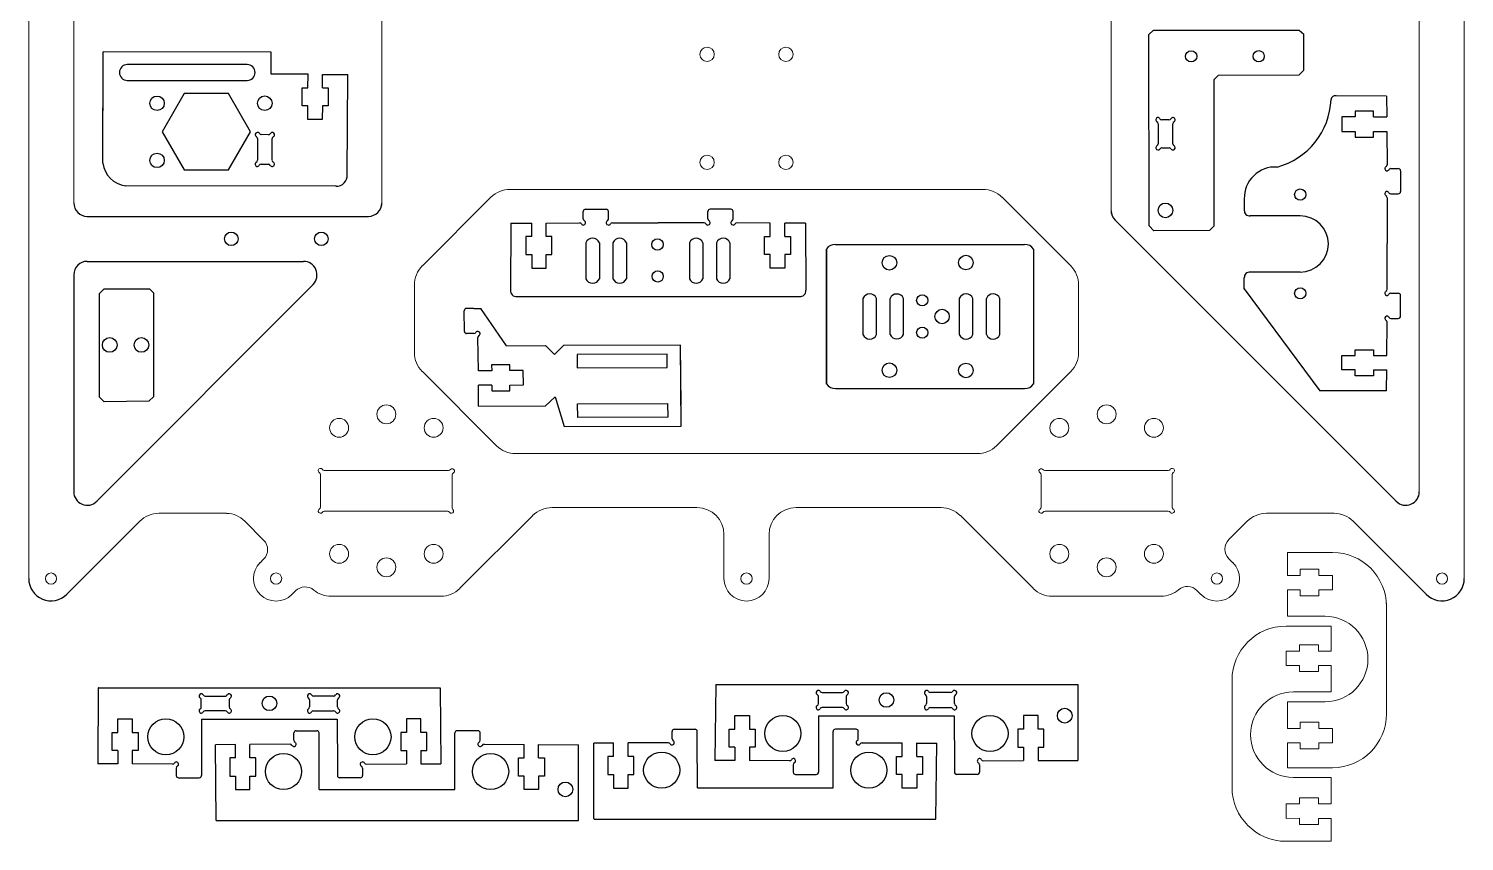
# Model space of a CAD drawing. Header units: millimetres. Extents: x 715 to 1034, y 394 to 754.
# Drawn here: x 714.8 to 1033.7, y 394.1 to 574.7 of the extents above; entities that cross this region are included whole.
import ezdxf

# ---------------------------------------------------------------- set-up
doc = ezdxf.new("R2010")
doc.units = ezdxf.units.MM
doc.layers.add('WHITE', color=7, linetype='Continuous', true_color=0xffffff)

msp = doc.modelspace()

# ---------------------------------------------------------------- linework, layer by layer
at = {"color": 7, "linetype": 'Continuous', "lineweight": 15}
for p, q in [((714.84, 452.5), (714.84, 661.5)), ((1033.74, 452.5), (1033.74, 661.5)), ((724.84, 536), (724.84, 642.2)), ((793.29, 578.51), (793.29, 535.43)), ((955.29, 578), (955.29, 533.65)), ((1023.74, 471.79), (1023.74, 578)), ((821.77, 539), (926.8, 539)), ((817.53, 537.24), (802.28, 521.98)), ((931.05, 537.24), (946.3, 521.98)), ((1018.62, 469.67), (956.17, 532.12)), ((729.96, 469.67), (778.01, 517.88)), ((800.52, 502.74), (800.52, 517.74)), ((948.06, 502.74), (948.06, 517.74)), ((818.76, 482.01), (802.28, 498.5)), ((929.81, 482.01), (946.3, 498.5)), ((823.01, 480.26), (925.57, 480.26)), ((779.64, 475.63), (779.64, 468.36)), ((808.12, 476.5), (780.5, 476.5)), ((808.94, 468.21), (808.94, 475.55)), ((939.74, 468.36), (939.74, 475.55)), ((940.55, 476.5), (967.97, 476.5)), ((968.84, 475.63), (968.84, 468.36)), ((758.8, 467), (743.77, 467)), ((780.5, 467.5), (807.87, 467.5)), ((826.79, 466.5), (810.62, 450.33)), ((831.03, 468.26), (863.29, 468.26)), ((885.29, 468.26), (917.54, 468.26)), ((921.79, 466.5), (937.96, 450.33)), ((967.97, 467.5), (940.6, 467.5)), ((989.77, 467), (1004.8, 467)), ((723.29, 449), (739.53, 465.24)), ((767.03, 461.05), (762.85, 465.24)), ((981.45, 461.15), (985.53, 465.24)), ((1025.29, 449), (1009.05, 465.24)), ((869.29, 452.5), (869.29, 462.26)), ((879.29, 452.5), (879.29, 462.26)), ((767.03, 456.81), (766.25, 456.03)), ((982.32, 456.03), (981.45, 456.91)), ((994.46, 458.3), (994.46, 453.21)), ((1004.46, 458.3), (994.46, 458.3)), ((994.46, 453.21), (997.26, 453.21)), ((997.26, 454.56), (1001.46, 454.56)), ((997.26, 453.21), (997.26, 454.56)), ((1001.46, 454.56), (1001.46, 453.19)), ((1001.46, 453.19), (1004.46, 453.21)), ((1004.46, 453.21), (1004.46, 450.01)), ((773.32, 448.96), (774.13, 449.77)), ((974.36, 449.86), (975.25, 448.96)), ((997.26, 450.01), (994.46, 450.01)), ((994.46, 450.01), (994.46, 444.11)), ((997.26, 448.66), (997.26, 450.01)), ((1001.46, 450.01), (1001.46, 448.66)), ((1004.46, 450.01), (1001.46, 450.01)), ((806.38, 448.57), (782, 448.57)), ((942.2, 448.57), (966.38, 448.57)), ((1001.46, 448.66), (997.26, 448.66)), ((1016.46, 422.47), (1016.46, 447.01)), ((994.46, 444.11), (1002.83, 444.11)), ((1004.14, 441.94), (994.14, 441.94)), ((1004.14, 436.4), (1004.14, 441.94)), ((997.14, 437.75), (1001.34, 437.75)), ((997.14, 436.4), (997.14, 437.75)), ((1001.34, 437.75), (1001.34, 436.4)), ((994.14, 436.4), (997.14, 436.4)), ((994.14, 433.2), (994.14, 436.4)), ((1001.34, 436.4), (1004.14, 436.4)), ((997.14, 433.2), (994.14, 433.2)), ((997.14, 431.85), (997.14, 433.2)), ((1001.34, 431.85), (997.14, 431.85)), ((1001.34, 433.2), (1001.34, 431.85)), ((1004.14, 433.2), (1001.34, 433.2)), ((1004.14, 427.3), (1004.14, 433.2)), ((982.14, 429.94), (982.14, 405.4)), ((994.46, 425.11), (994.46, 419.21)), ((1002.83, 425.11), (994.46, 425.11)), ((995.77, 427.3), (1004.14, 427.3)), ((994.46, 419.21), (997.26, 419.21)), ((997.26, 420.56), (1001.46, 420.56)), ((997.26, 419.21), (997.26, 420.56)), ((1001.46, 420.56), (1001.46, 419.21)), ((1001.46, 419.21), (1004.46, 419.21)), ((1004.46, 419.21), (1004.46, 416.01)), ((994.46, 416.01), (994.46, 410.47)), ((997.26, 416.01), (994.46, 416.01)), ((997.26, 414.66), (997.26, 416.01)), ((1001.46, 414.66), (997.26, 414.66)), ((1004.46, 416.01), (1001.46, 416.01)), ((1001.46, 416.01), (1001.46, 414.66)), ((994.46, 410.47), (1004.46, 410.47)), ((1004.14, 408.3), (995.77, 408.3)), ((1004.14, 402.4), (1004.14, 408.3)), ((994.14, 402.4), (997.14, 402.4)), ((994.14, 399.2), (994.14, 402.4)), ((997.14, 403.75), (1001.34, 403.75)), ((997.14, 402.4), (997.14, 403.75)), ((1001.34, 403.75), (1001.34, 402.4)), ((1001.34, 402.4), (1004.14, 402.4)), ((997.14, 399.22), (994.14, 399.2)), ((997.14, 397.85), (997.14, 399.22)), ((1001.34, 399.2), (1001.34, 397.85)), ((1004.14, 399.2), (1001.34, 399.2)), ((1004.14, 394.11), (1004.14, 399.2)), ((1001.34, 397.85), (997.14, 397.85)), ((994.14, 394.11), (1004.14, 394.11))]:
    msp.add_line(p, q, dxfattribs=at)
for p, q in [((964.68, 574.37), (963.65, 573.41)), ((964.68, 574.37), (963.65, 573.41)), ((964.74, 574.38), (997.09, 574.41)), ((964.74, 574.38), (977.09, 574.38)), ((997.09, 574.41), (998.12, 573.46)), ((731.31, 544.81), (731.36, 569.54)), ((731.31, 544.81), (731.36, 568.04)), ((776.87, 561.57), (776.88, 564.57)), ((776.87, 561.57), (776.88, 564.57)), ((780.09, 561.55), (780.1, 564.56)), ((780.09, 561.55), (780.1, 564.56)), ((785.6, 542.25), (785.7, 564.54)), ((785.6, 542.25), (785.7, 564.54)), ((998.13, 565.48), (997.08, 564.42)), ((979.17, 564.37), (978.14, 563.42)), ((1016.48, 559.72), (1005.25, 559.76)), ((1016.48, 559.72), (1016.5, 555.08)), ((1013.54, 555.08), (1016.5, 555.08)), ((1013.54, 551.86), (1016.5, 551.86)), ((783.1, 539.7), (736.33, 539.75)), ((783.1, 539.7), (736.33, 539.75)), ((821.92, 531.48), (821.9, 516.62)), ((821.92, 531.48), (821.9, 516.62)), ((821.92, 531.48), (826.57, 531.5)), ((821.92, 531.48), (826.57, 531.5)), ((826.57, 528.54), (826.57, 531.5)), ((826.57, 528.54), (826.57, 531.5)), ((829.78, 528.54), (829.78, 531.5)), ((829.78, 528.54), (829.78, 531.5)), ((879.57, 528.54), (879.57, 531.5)), ((879.57, 528.54), (879.57, 531.5)), ((887.43, 531.48), (882.79, 531.5)), ((887.43, 531.48), (882.79, 531.5)), ((882.79, 528.54), (882.79, 531.5)), ((882.79, 528.54), (882.79, 531.5)), ((887.43, 531.48), (887.45, 516.62)), ((887.43, 531.48), (887.45, 516.62)), ((963.71, 530.87), (964.76, 529.81)), ((963.71, 530.87), (964.76, 529.81)), ((977.13, 529.83), (964.76, 529.81)), ((977.13, 529.83), (964.76, 529.81)), ((978.18, 530.89), (977.13, 529.83)), ((978.18, 530.89), (977.13, 529.83)), ((730.54, 515.83), (731.62, 516.91)), ((730.54, 515.83), (731.62, 516.91)), ((731.62, 516.91), (741.64, 516.86)), ((731.62, 516.91), (741.64, 516.86)), ((741.64, 516.86), (742.6, 515.9)), ((741.64, 516.86), (742.6, 515.9)), ((823.32, 515.17), (886.03, 515.17)), ((823.32, 515.17), (886.03, 515.17)), ((813.72, 512.53), (815.24, 512.51)), ((820.97, 504.23), (815.24, 512.51)), ((820.97, 504.23), (829.66, 504.27)), ((831.67, 502.28), (829.66, 504.27)), ((833.66, 504.29), (831.67, 502.28)), ((859.66, 504.4), (833.66, 504.29)), ((859.77, 491.01), (859.66, 504.4)), ((859.81, 486.4), (859.66, 504.4)), ((856.67, 502.39), (836.67, 502.3)), ((836.67, 502.3), (836.7, 499.3)), ((856.7, 499.39), (856.67, 502.39)), ((1013.54, 502.07), (1016.5, 502.07)), ((817.68, 498.7), (814.72, 498.69)), ((836.7, 499.3), (856.7, 499.39)), ((1013.54, 498.86), (1016.5, 498.86)), ((1016.48, 494.21), (1016.5, 498.86)), ((817.69, 495.49), (814.73, 495.47)), ((814.77, 490.83), (814.73, 495.47)), ((731.59, 491.79), (730.54, 492.85)), ((731.59, 491.79), (730.54, 492.85)), ((741.55, 491.89), (731.59, 491.79)), ((741.55, 491.89), (731.59, 491.79)), ((742.6, 492.94), (741.55, 491.89)), ((742.6, 492.94), (741.55, 491.89)), ((831.76, 492.9), (829.63, 490.87)), ((831.76, 492.9), (833.81, 486.29)), ((836.77, 491.3), (856.77, 491.39)), ((836.8, 488.3), (836.77, 491.3)), ((856.77, 491.39), (856.8, 488.39)), ((1016.48, 494.21), (1001.62, 494.19)), ((814.77, 490.83), (829.63, 490.87)), ((856.8, 488.39), (836.8, 488.3)), ((833.81, 486.29), (859.81, 486.4)), ((730.38, 428.22), (806.24, 428.22)), ((730.38, 428.22), (806.24, 428.22)), ((867.44, 428.97), (947.87, 428.96)), ((867.44, 428.97), (947.87, 428.96)), ((947.87, 428.96), (947.88, 412.1)), ((947.87, 428.96), (947.88, 412.1)), ((753.24, 421.28), (753.22, 410.38)), ((753.24, 421.28), (753.22, 410.38)), ((783.38, 421.28), (783.4, 410.38)), ((783.38, 421.28), (783.4, 410.38)), ((890.31, 422.03), (890.29, 411.12)), ((890.31, 422.03), (890.29, 411.12)), ((920.44, 422.03), (920.46, 411.12)), ((920.44, 422.03), (920.46, 411.12)), ((760.77, 415.59), (756.35, 415.58)), ((760.77, 415.59), (756.35, 415.58)), ((760.77, 412.63), (760.77, 415.64)), ((760.77, 412.63), (760.77, 415.64)), ((763.99, 412.63), (763.99, 415.64)), ((763.99, 412.63), (763.99, 415.64)), ((779.38, 405.64), (779.36, 416.55)), ((779.38, 405.64), (779.36, 416.55)), ((809.51, 405.64), (809.53, 416.55)), ((809.51, 405.64), (809.53, 416.55)), ((824.9, 412.63), (824.9, 415.64)), ((824.9, 412.63), (824.9, 415.64)), ((828.12, 412.63), (828.12, 415.64)), ((828.12, 412.63), (828.12, 415.64)), ((828.12, 415.59), (836.96, 415.57)), ((828.12, 415.59), (836.96, 415.57)), ((836.94, 398.71), (836.96, 415.57)), ((836.94, 398.71), (836.96, 415.57)), ((844.77, 415.93), (840.35, 415.92)), ((844.77, 415.93), (840.35, 415.92)), ((844.77, 412.97), (844.77, 415.98)), ((844.77, 412.97), (844.77, 415.98)), ((847.99, 412.97), (847.99, 415.98)), ((847.99, 412.97), (847.99, 415.98)), ((863.38, 405.98), (863.35, 416.89)), ((863.38, 405.98), (863.35, 416.89)), ((871.7, 415.04), (871.7, 412.03)), ((871.7, 415.04), (871.7, 412.03)), ((874.92, 415.04), (874.92, 412.03)), ((874.92, 415.04), (874.92, 412.03)), ((893.51, 405.98), (893.53, 416.89)), ((893.51, 405.98), (893.53, 416.89)), ((908.9, 412.97), (908.9, 415.98)), ((908.9, 412.97), (908.9, 415.98)), ((912.12, 412.97), (912.12, 415.98)), ((912.12, 412.97), (912.12, 415.98)), ((912.12, 415.93), (916.54, 415.92)), ((912.12, 415.93), (916.54, 415.92)), ((935.83, 415.04), (935.83, 412.03)), ((935.83, 415.04), (935.83, 412.03)), ((939.05, 415.04), (939.05, 412.03)), ((939.05, 415.04), (939.05, 412.03)), ((734.64, 414.29), (734.64, 411.29)), ((734.64, 414.29), (734.64, 411.29)), ((737.85, 414.29), (737.85, 411.29)), ((737.85, 414.29), (737.85, 411.29)), ((798.77, 414.29), (798.77, 411.29)), ((798.77, 414.29), (798.77, 411.29)), ((801.98, 414.29), (801.98, 411.29)), ((801.98, 414.29), (801.98, 411.29)), ((871.7, 412.08), (867.28, 412.09)), ((871.7, 412.08), (867.28, 412.09)), ((939.05, 412.08), (947.88, 412.1)), ((939.05, 412.08), (947.88, 412.1)), ((734.64, 411.33), (730.22, 411.34)), ((734.64, 411.33), (730.22, 411.34)), ((801.98, 411.33), (806.4, 411.34)), ((801.98, 411.33), (806.4, 411.34)), ((756.51, 398.7), (836.94, 398.71)), ((756.51, 398.7), (836.94, 398.71)), ((840.51, 399.04), (916.38, 399.04)), ((840.51, 399.04), (916.38, 399.04))]:
    msp.add_line(p, q)
at = {"linetype": 'ByBlock'}
for p, q in [((963.71, 530.87), (963.65, 573.41)), ((963.71, 530.87), (963.65, 573.41)), ((998.13, 565.48), (998.12, 573.46)), ((752.36, 566.72), (736.74, 566.72)), ((752.36, 566.72), (736.74, 566.72)), ((763.36, 566.72), (747.74, 566.72)), ((763.36, 566.72), (747.74, 566.72)), ((736.74, 563.22), (752.36, 563.22)), ((736.74, 563.22), (752.36, 563.22)), ((747.74, 563.22), (763.36, 563.22)), ((747.74, 563.22), (763.36, 563.22)), ((978.18, 530.89), (978.14, 563.42)), ((984.87, 536.9), (984.87, 534.4)), ((997.29, 533.11), (986.18, 533.11)), ((997.29, 520.61), (986.18, 520.61)), ((984.87, 516.81), (984.87, 519.31)), ((984.87, 516.9), (1001.62, 494.19))]:
    msp.add_line(p, q, dxfattribs=at)
at = {"color": 7, "linetype": 'Continuous'}
for p, q in [((979.17, 564.37), (997.08, 564.42)), ((727.84, 533), (790.29, 533)), ((727.84, 523), (775.88, 523)), ((724.84, 520), (724.84, 471.79))]:
    msp.add_line(p, q, dxfattribs=at)
for points in [[(768.68, 569.51), (731.36, 569.54)], [(776.88, 564.57), (768.67, 564.6), (768.68, 569.51)], [(776.88, 564.57), (768.67, 564.6), (768.68, 568.01)], [(780.1, 564.56), (785.7, 564.54)], [(780.1, 564.56), (785.7, 564.54)], [(1016.5, 551.86), (1016.58, 544.47)], [(1019.58, 543.11), (1019.57, 538.52)], [(1016.58, 537.15), (1016.58, 526.94)], [(838.54, 534.57), (843.12, 534.57)], [(838.54, 534.57), (843.12, 534.57)], [(870.82, 534.57), (866.23, 534.57)], [(870.82, 534.57), (866.23, 534.57)], [(829.78, 531.5), (837.17, 531.57)], [(829.78, 531.5), (837.17, 531.57)], [(844.5, 531.57), (854.7, 531.57)], [(844.5, 531.57), (854.7, 531.57)], [(864.85, 531.57), (854.65, 531.57)], [(864.85, 531.57), (854.65, 531.57)], [(879.57, 531.5), (872.18, 531.57)], [(879.57, 531.5), (872.18, 531.57)], [(838.61, 527.13), (838.61, 519.13)], [(838.61, 527.13), (838.61, 519.13)], [(841.61, 527.13), (841.61, 519.13)], [(841.61, 527.13), (841.61, 519.13)], [(844.61, 527.13), (844.61, 519.13)], [(844.61, 527.13), (844.61, 519.13)], [(847.61, 527.13), (847.61, 519.13)], [(847.61, 527.13), (847.61, 519.13)], [(861.61, 527.13), (861.61, 519.13)], [(861.61, 527.13), (861.61, 519.13)], [(864.61, 527.13), (864.61, 519.13)], [(864.61, 527.13), (864.61, 519.13)], [(867.61, 527.13), (867.61, 519.13)], [(867.61, 527.13), (867.61, 519.13)], [(870.61, 527.13), (870.61, 519.13)], [(870.61, 527.13), (870.61, 519.13)], [(894.07, 526.74), (936.07, 526.74)], [(904.07, 526.74), (925.07, 526.74)], [(1016.58, 516.79), (1016.58, 526.99)], [(938.07, 525.74), (938.07, 495.74)], [(730.54, 492.85), (730.54, 515.83)], [(730.54, 492.85), (730.54, 515.83)], [(742.6, 492.94), (742.6, 515.9)], [(742.6, 492.94), (742.6, 515.9)], [(900.17, 506.74), (900.17, 514.74)], [(900.17, 506.74), (900.17, 514.74)], [(903.17, 506.74), (903.17, 514.74)], [(903.17, 506.74), (903.17, 514.74)], [(906.17, 506.74), (906.17, 514.74)], [(906.17, 506.74), (906.17, 514.74)], [(909.17, 506.74), (909.17, 514.74)], [(909.17, 506.74), (909.17, 514.74)], [(921.57, 506.74), (921.57, 514.74)], [(921.57, 506.74), (921.57, 514.74)], [(924.57, 506.74), (924.57, 514.74)], [(924.57, 506.74), (924.57, 514.74)], [(927.57, 506.74), (927.57, 514.74)], [(927.57, 506.74), (927.57, 514.74)], [(930.57, 506.74), (930.57, 514.74)], [(930.57, 506.74), (930.57, 514.74)], [(1019.58, 510.83), (1019.57, 515.41)], [(811.61, 507.43), (811.59, 512.02)], [(1016.5, 502.07), (1016.58, 509.46)], [(814.72, 498.69), (814.61, 506.08)], [(894.07, 494.74), (936.07, 494.74)], [(904.07, 494.74), (925.07, 494.74)], [(730.26, 428.11), (730.22, 411.34)], [(730.26, 428.11), (730.22, 411.34)], [(806.24, 428.22), (806.4, 411.34)], [(806.24, 428.22), (806.4, 411.34)], [(867.44, 428.97), (867.28, 412.09)], [(867.44, 428.97), (867.28, 412.09)], [(753.24, 421.28), (783.38, 421.28)], [(753.24, 421.28), (783.38, 421.28)], [(890.31, 422.03), (920.44, 422.03)], [(890.31, 422.03), (920.44, 422.03)], [(774.26, 418.68), (778.85, 418.68)], [(774.26, 418.68), (778.85, 418.68)], [(814.63, 418.68), (810.04, 418.68)], [(814.63, 418.68), (810.04, 418.68)], [(858.26, 419.02), (862.85, 419.02)], [(858.26, 419.02), (862.85, 419.02)], [(898.63, 419.02), (894.04, 419.02)], [(898.63, 419.02), (894.04, 419.02)], [(756.51, 398.7), (756.35, 415.58)], [(756.51, 398.7), (756.35, 415.58)], [(772.89, 415.68), (763.99, 415.64)], [(772.89, 415.68), (763.99, 415.64)], [(816, 415.68), (824.9, 415.64)], [(816, 415.68), (824.9, 415.64)], [(840.39, 399.16), (840.35, 415.92)], [(840.39, 399.16), (840.35, 415.92)], [(856.89, 416.02), (847.99, 415.98)], [(856.89, 416.02), (847.99, 415.98)], [(899.99, 416.02), (908.9, 415.98)], [(899.99, 416.02), (908.9, 415.98)], [(916.38, 399.04), (916.54, 415.92)], [(916.38, 399.04), (916.54, 415.92)], [(883.82, 411.99), (874.92, 412.03)], [(883.82, 411.99), (874.92, 412.03)], [(926.92, 411.99), (935.83, 412.03)], [(926.92, 411.99), (935.83, 412.03)], [(746.76, 411.24), (737.85, 411.29)], [(746.76, 411.24), (737.85, 411.29)], [(748.13, 408.24), (752.71, 408.25)], [(748.13, 408.24), (752.71, 408.25)], [(788.49, 408.24), (783.91, 408.25)], [(788.49, 408.24), (783.91, 408.25)], [(789.86, 411.24), (798.77, 411.29)], [(789.86, 411.24), (798.77, 411.29)], [(885.19, 408.99), (889.78, 408.99)], [(885.19, 408.99), (889.78, 408.99)], [(925.56, 408.99), (920.97, 408.99)], [(925.56, 408.99), (920.97, 408.99)], [(779.38, 405.64), (809.51, 405.64)], [(779.38, 405.64), (809.51, 405.64)], [(863.38, 405.98), (893.51, 405.98)], [(863.38, 405.98), (893.51, 405.98)]]:
    msp.add_lwpolyline(points)
at = {"color": 7}
msp.add_lwpolyline([(759.2, 543.31), (764.11, 551.81), (759.2, 560.31), (749.39, 560.31), (744.48, 551.81), (749.39, 543.31)], close=True, dxfattribs=at)
msp.add_lwpolyline([(892.07, 495.74), (892.07, 525.74)], close=True)
at = {"color": 7, "linetype": 'Continuous', "lineweight": 15}
for centre, radius in [((865.54, 569), 1.6), ((883.04, 569), 1.6), ((865.54, 545), 1.6), ((883.04, 545), 1.6), ((783.79, 486), 2.1), ((794.29, 489), 2.1), ((804.79, 486), 2.1), ((943.79, 486), 2.1), ((954.29, 489), 2.1), ((964.79, 486), 2.1), ((783.79, 458), 2.1), ((804.79, 458), 2.1), ((943.79, 458), 2.1), ((964.79, 458), 2.1), ((794.29, 455), 2.1), ((954.29, 455), 2.1), ((719.79, 452.5), 1.25), ((769.79, 452.5), 1.25), ((874.29, 452.5), 1.25), ((978.79, 452.5), 1.25), ((1028.79, 452.5), 1.25)]:
    msp.add_circle(centre, radius, dxfattribs=at)
at = {"color": 7}
for centre, radius in [((973.07, 568.56), 1.25), ((988.07, 568.58), 1.25), ((997.29, 537.83), 1.25), ((997.29, 515.89), 1.25), ((913.33, 514.33), 1.25), ((917.74, 510.74), 1.6), ((913.33, 507.15), 1.25)]:
    msp.add_circle(centre, radius, dxfattribs=at)
at = {"color": 7, "linetype": 'Continuous'}
for centre, radius in [((743.35, 558.13), 1.6), ((743.35, 545.43), 1.6), ((759.84, 528), 1.5), ((779.84, 528), 1.5)]:
    msp.add_circle(centre, radius, dxfattribs=at)
for centre, radius in [((767.28, 558.13), 1.62), ((767.28, 558.13), 1.62), ((967.35, 534.33), 1.63), ((967.35, 534.33), 1.63), ((854.52, 526.74), 1.25), ((906.05, 522.69), 1.62), ((906.05, 522.69), 1.62), ((923.03, 522.73), 1.62), ((923.03, 522.73), 1.62), ((854.56, 519.65), 1.25), ((732.83, 504.42), 1.63), ((732.83, 504.42), 1.63), ((739.88, 504.42), 1.63), ((739.88, 504.42), 1.63), ((906.05, 498.79), 1.62), ((906.05, 498.79), 1.62), ((923.03, 498.75), 1.62), ((923.03, 498.75), 1.62), ((768.31, 424.77), 1.62), ((768.31, 424.77), 1.62), ((905.37, 425.51), 1.62), ((905.37, 425.51), 1.62), ((905.37, 425.51), 1.62), ((905.37, 425.51), 1.62), ((745.31, 417.32), 4.01), ((745.31, 417.32), 4.01), ((791.31, 417.32), 4.01), ((791.31, 417.32), 4.01), ((882.37, 418.07), 4.01), ((882.37, 418.07), 4.01), ((928.38, 418.07), 4.01), ((928.38, 418.07), 4.01), ((944.97, 422.03), 1.63), ((944.97, 422.03), 1.63), ((771.44, 409.6), 4.01), ((771.44, 409.6), 4.01), ((817.45, 409.6), 4.01), ((817.45, 409.6), 4.01), ((855.44, 409.94), 4.01), ((855.44, 409.94), 4.01), ((901.45, 409.94), 4.01), ((901.45, 409.94), 4.01), ((834.05, 405.64), 1.63), ((834.05, 405.64), 1.63)]:
    msp.add_circle(centre, radius)
at = {"linetype": 'ByBlock'}
for centre, radius, start, end in [((736.74, 564.97), 1.75, 90, 270), ((736.74, 564.97), 1.75, 90, 270), ((763.36, 564.97), 1.75, 270, 90), ((763.36, 564.97), 1.75, 270, 90), ((986.05, 534.28), 1.18, 174.1395, 276.5616), ((997.29, 526.86), 6.25, 270, 90), ((986.05, 519.43), 1.18, 83.4384, 185.8605)]:
    msp.add_arc(centre, radius, start, end, dxfattribs=at)
for centre, radius, start, end in [((987.9, 559.66), 16.27, 285.147, 357.5334), ((1005.04, 558.89), 0.896, 76.6287, 175.4261), ((737.19, 545.63), 5.94, 187.9042, 261.644), ((737.19, 545.63), 5.94, 187.9042, 261.644), ((783.19, 542.11), 2.41, 267.8469, 3.1174), ((783.19, 542.11), 2.41, 267.8469, 3.1174), ((991.74, 537.1), 6.87, 86.5756, 181.6627), ((840.11, 526.5), 1.63, 22.6199, 157.3801), ((840.11, 526.5), 1.63, 22.6199, 157.3801), ((846.11, 526.5), 1.62, 22.6199, 157.3801), ((846.11, 526.5), 1.62, 22.6199, 157.3801), ((863.11, 526.5), 1.63, 22.6199, 157.3801), ((863.11, 526.5), 1.63, 22.6199, 157.3801), ((869.11, 526.5), 1.63, 22.6199, 157.3801), ((869.11, 526.5), 1.63, 22.6199, 157.3801), ((893.94, 524.51), 2.24, 86.5678, 146.5623), ((936.23, 524.55), 2.19, 32.8082, 94.0617), ((823.15, 516.43), 1.27, 171.452, 277.7022), ((823.15, 516.43), 1.27, 171.452, 277.7022), ((840.11, 519.75), 1.63, 202.6199, 337.3801), ((840.11, 519.75), 1.63, 202.6199, 337.3801), ((846.11, 519.75), 1.62, 202.6199, 337.3801), ((846.11, 519.75), 1.62, 202.6199, 337.3801), ((863.11, 519.75), 1.63, 202.6199, 337.3801), ((863.11, 519.75), 1.63, 202.6199, 337.3801), ((869.11, 519.75), 1.63, 202.6199, 337.3801), ((869.11, 519.75), 1.63, 202.6199, 337.3801), ((886.2, 516.43), 1.27, 262.2978, 8.548), ((886.2, 516.43), 1.27, 262.2978, 8.548), ((901.67, 514.12), 1.63, 22.6199, 157.3801), ((901.67, 514.12), 1.63, 22.6199, 157.3801), ((907.67, 514.12), 1.62, 22.6199, 157.3801), ((907.67, 514.12), 1.62, 22.6199, 157.3801), ((923.07, 514.12), 1.63, 22.6199, 157.3801), ((923.07, 514.12), 1.63, 22.6199, 157.3801), ((929.07, 514.12), 1.63, 22.6199, 157.3801), ((929.07, 514.12), 1.63, 22.6199, 157.3801), ((901.67, 507.37), 1.63, 202.6199, 337.3801), ((901.67, 507.37), 1.63, 202.6199, 337.3801), ((907.67, 507.37), 1.62, 202.6199, 337.3801), ((907.67, 507.37), 1.62, 202.6199, 337.3801), ((923.07, 507.37), 1.63, 202.6199, 337.3801), ((923.07, 507.37), 1.63, 202.6199, 337.3801), ((929.07, 507.37), 1.63, 202.6199, 337.3801), ((929.07, 507.37), 1.63, 202.6199, 337.3801), ((893.92, 496.94), 2.2, 212.9096, 273.9603), ((936.2, 496.98), 2.24, 266.6584, 326.4717), ((730.36, 428.12), 0.108, 83.2844, 185.4998), ((730.36, 428.12), 0.108, 83.2844, 185.4998), ((840.5, 399.15), 0.108, 174.5002, 276.7156), ((840.5, 399.15), 0.108, 174.5002, 276.7156)]:
    msp.add_arc(centre, radius, start, end)
at = {"color": 7, "linetype": 'Continuous', "lineweight": 15}
for centre, radius, start, end in [((821.77, 533), 6, 90, 135), ((926.8, 533), 6, 45, 90), ((806.52, 517.74), 6, 135, 180), ((942.06, 517.74), 6, 0, 45), ((806.52, 502.74), 6, 180, 225), ((942.06, 502.74), 6, 315, 0), ((823.01, 486.26), 6, 225, 270), ((925.57, 486.26), 6, 270, 315), ((779.64, 476.5), 0.5, 30, 240), ((779.14, 475.63), 0.5, 0, 60), ((780.5, 477), 0.5, 210, 270), ((808.12, 477), 0.5, 270, 324.6125), ((808.94, 476.42), 0.5, 300, 144.6125), ((809.44, 475.55), 0.5, 120, 180), ((939.74, 476.42), 0.5, 35.3875, 240), ((939.24, 475.55), 0.5, 0, 60), ((940.55, 477), 0.5, 215.3875, 270), ((967.97, 477), 0.5, 270, 330), ((968.84, 476.5), 0.5, 300, 150), ((969.34, 475.63), 0.5, 120, 180), ((743.77, 461), 6, 90, 135), ((758.6, 461), 6, 44.9535, 88.0569), ((779.64, 467.5), 0.5, 120, 330), ((779.14, 468.36), 0.5, 300, 0), ((780.5, 467), 0.5, 90, 150), ((807.87, 467), 0.5, 30, 90), ((808.74, 467.5), 0.5, 210, 45.573), ((809.44, 468.21), 0.5, 180, 225.573), ((831.03, 462.26), 6, 90, 135.0001), ((863.29, 462.26), 6, 0, 90), ((885.29, 462.26), 6, 90, 180), ((917.54, 462.26), 6, 44.9999, 90), ((939.74, 467.5), 0.5, 120, 330), ((939.24, 468.36), 0.5, 300, 360), ((940.6, 467), 0.5, 90, 150), ((967.97, 467), 0.5, 30, 90), ((968.84, 467.5), 0.5, 210, 60), ((969.34, 468.36), 0.5, 180, 240), ((989.77, 461), 6, 89.9999, 135), ((1004.8, 461), 6, 45, 90), ((764.91, 458.93), 3, 315, 45), ((983.57, 459.03), 3, 135, 225), ((769.79, 452.5), 5, 135, 315), ((978.79, 452.5), 5, 225, 45), ((1004.46, 446.3), 12, 0, 90), ((776.25, 447.64), 3, 50.2898, 135), ((782, 454.57), 6, 230.2898, 270), ((806.38, 454.57), 6, 270, 315.0001), ((874.29, 452.5), 5, 180, 0), ((942.2, 454.57), 6, 224.9999, 270), ((966.38, 454.57), 6, 270, 310.6138), ((972.23, 447.74), 3, 45, 130.6138), ((1002.83, 434.61), 9.5, 270, 90), ((994.14, 429.94), 12, 90, 180), ((995.77, 417.8), 9.5, 90, 270), ((1004.46, 422.47), 12, 270, 0), ((994.14, 406.11), 12, 180, 270)]:
    msp.add_arc(centre, radius, start, end, dxfattribs=at)
at = {"color": 7, "linetype": 'Continuous'}
for centre, radius, start, end in [((727.84, 536), 3, 180, 270), ((790.29, 536), 3, 270, 358.7361), ((958.29, 534.24), 3, 180, 225), ((727.84, 520), 3, 90, 180), ((775.88, 520), 3, 315.0961, 90), ((727.84, 471.79), 3, 180, 315), ((1020.74, 471.79), 3, 225, 0), ((719.79, 452.5), 4.95, 180, 315), ((1028.79, 452.5), 4.95, 225, 0)]:
    msp.add_arc(centre, radius, start, end, dxfattribs=at)
at = {"layer": 'WHITE', "linetype": 'Continuous'}
for p, q in [((775.57, 557.55), (775.59, 561.57)), ((775.57, 557.55), (775.59, 561.57)), ((775.59, 561.57), (776.87, 561.57)), ((775.59, 561.57), (776.87, 561.57)), ((780.09, 561.55), (781.37, 561.55)), ((780.09, 561.55), (781.37, 561.55)), ((781.37, 561.55), (781.35, 557.53)), ((781.37, 561.55), (781.35, 557.53)), ((776.85, 557.54), (775.57, 557.55)), ((776.85, 557.54), (775.57, 557.55)), ((776.84, 554.53), (776.85, 557.54)), ((776.84, 554.53), (776.85, 557.54)), ((780.07, 557.53), (780.06, 554.52)), ((780.07, 557.53), (780.06, 554.52)), ((781.35, 557.53), (780.07, 557.53)), ((781.35, 557.53), (780.07, 557.53)), ((1006.51, 555.08), (1006.51, 551.86)), ((1009.52, 555.08), (1006.51, 555.08)), ((1013.54, 556.36), (1009.52, 556.36)), ((1009.52, 556.36), (1009.52, 555.08)), ((1013.54, 555.08), (1013.54, 556.36)), ((780.06, 554.52), (776.84, 554.53)), ((780.06, 554.52), (776.84, 554.53)), ((965.71, 553.58), (965.72, 549.11)), ((965.71, 553.58), (965.72, 549.11)), ((968.14, 554.44), (966.58, 554.44)), ((968.14, 554.44), (966.58, 554.44)), ((969.02, 549.11), (969.01, 553.58)), ((969.02, 549.11), (969.01, 553.58)), ((1006.51, 551.86), (1009.52, 551.86)), ((1009.52, 551.86), (1009.52, 550.58)), ((1013.54, 550.58), (1013.54, 551.86)), ((765.65, 550.29), (765.64, 545.46)), ((765.65, 550.29), (765.64, 545.46)), ((768.09, 551.15), (766.52, 551.16)), ((768.09, 551.15), (766.52, 551.16)), ((768.93, 545.45), (768.95, 550.28)), ((768.93, 545.45), (768.95, 550.28)), ((1009.52, 550.58), (1013.54, 550.58)), ((966.58, 548.24), (968.15, 548.24)), ((966.58, 548.24), (968.15, 548.24)), ((766.5, 544.59), (768.07, 544.58)), ((766.5, 544.59), (768.07, 544.58)), ((1017.44, 543.61), (1019.08, 543.61)), ((1017.44, 538.01), (1019.08, 538.01)), ((838.04, 532.44), (838.04, 534.07)), ((838.04, 532.44), (838.04, 534.07)), ((843.63, 532.44), (843.63, 534.07)), ((843.63, 532.44), (843.63, 534.07)), ((865.72, 532.44), (865.72, 534.07)), ((865.72, 532.44), (865.72, 534.07)), ((871.32, 532.44), (871.32, 534.07)), ((871.32, 532.44), (871.32, 534.07)), ((826.57, 528.54), (825.28, 528.54)), ((826.57, 528.54), (825.28, 528.54)), ((825.28, 528.54), (825.28, 524.52)), ((825.28, 528.54), (825.28, 524.52)), ((831.07, 528.54), (829.78, 528.54)), ((831.07, 528.54), (829.78, 528.54)), ((831.07, 524.52), (831.07, 528.54)), ((831.07, 524.52), (831.07, 528.54)), ((878.29, 524.52), (878.29, 528.54)), ((878.29, 524.52), (878.29, 528.54)), ((878.29, 528.54), (879.57, 528.54)), ((878.29, 528.54), (879.57, 528.54)), ((882.79, 528.54), (884.07, 528.54)), ((882.79, 528.54), (884.07, 528.54)), ((884.07, 528.54), (884.07, 524.52)), ((884.07, 528.54), (884.07, 524.52)), ((825.28, 524.52), (826.57, 524.52)), ((825.28, 524.52), (826.57, 524.52)), ((826.57, 524.52), (826.57, 521.51)), ((826.57, 524.52), (826.57, 521.51)), ((829.78, 521.51), (829.78, 524.52)), ((829.78, 521.51), (829.78, 524.52)), ((829.78, 524.52), (831.07, 524.52)), ((829.78, 524.52), (831.07, 524.52)), ((879.57, 524.52), (878.29, 524.52)), ((879.57, 524.52), (878.29, 524.52)), ((879.57, 521.51), (879.57, 524.52)), ((879.57, 521.51), (879.57, 524.52)), ((882.79, 524.52), (882.79, 521.51)), ((882.79, 524.52), (882.79, 521.51)), ((884.07, 524.52), (882.79, 524.52)), ((884.07, 524.52), (882.79, 524.52)), ((826.57, 521.51), (829.78, 521.51)), ((826.57, 521.51), (829.78, 521.51)), ((882.79, 521.51), (879.57, 521.51)), ((882.79, 521.51), (879.57, 521.51)), ((1017.44, 515.92), (1019.08, 515.92)), ((813.72, 512.53), (812.08, 512.53)), ((1017.44, 510.33), (1019.08, 510.33)), ((813.74, 506.94), (812.11, 506.93)), ((1006.51, 498.86), (1006.51, 502.07)), ((1006.51, 502.07), (1009.52, 502.07)), ((1009.52, 502.07), (1009.52, 503.36)), ((1009.52, 503.36), (1013.54, 503.36)), ((1013.54, 503.36), (1013.54, 502.07)), ((821.69, 500), (817.67, 499.99)), ((817.67, 499.99), (817.68, 498.7)), ((821.7, 498.72), (821.69, 500)), ((824.71, 498.73), (821.7, 498.72)), ((824.73, 495.52), (824.71, 498.73)), ((1009.52, 498.86), (1006.51, 498.86)), ((1009.52, 497.58), (1009.52, 498.86)), ((1013.54, 497.58), (1009.52, 497.58)), ((1013.54, 498.86), (1013.54, 497.58)), ((817.69, 495.49), (817.7, 494.21)), ((821.71, 495.5), (824.73, 495.52)), ((821.72, 494.22), (821.71, 495.5)), ((817.7, 494.21), (821.72, 494.22)), ((753.18, 423.97), (753.18, 425.53)), ((753.18, 423.97), (753.18, 425.53)), ((754.05, 426.4), (758.52, 426.4)), ((754.05, 426.4), (758.52, 426.4)), ((759.38, 425.53), (759.38, 423.97)), ((759.38, 425.53), (759.38, 423.97)), ((777.24, 425.53), (777.24, 423.97)), ((777.24, 425.53), (777.24, 423.97)), ((782.57, 426.4), (778.1, 426.4)), ((782.57, 426.4), (778.1, 426.4)), ((783.44, 423.97), (783.44, 425.53)), ((783.44, 423.97), (783.44, 425.53)), ((890.25, 424.71), (890.25, 426.28)), ((890.25, 424.71), (890.25, 426.28)), ((891.11, 427.15), (895.58, 427.15)), ((891.11, 427.15), (895.58, 427.15)), ((896.45, 426.28), (896.45, 424.71)), ((896.45, 426.28), (896.45, 424.71)), ((914.3, 426.28), (914.3, 424.71)), ((914.3, 426.28), (914.3, 424.71)), ((919.64, 427.15), (915.17, 427.15)), ((919.64, 427.15), (915.17, 427.15)), ((920.5, 424.71), (920.5, 426.28)), ((920.5, 424.71), (920.5, 426.28)), ((734.64, 418.31), (734.64, 421.33)), ((734.64, 418.31), (734.64, 421.33)), ((734.64, 421.33), (737.85, 421.33)), ((734.64, 421.33), (737.85, 421.33)), ((737.85, 421.33), (737.85, 418.31)), ((737.85, 421.33), (737.85, 418.31)), ((758.52, 423.1), (754.05, 423.1)), ((758.52, 423.1), (754.05, 423.1)), ((778.1, 423.1), (782.57, 423.1)), ((778.1, 423.1), (782.57, 423.1)), ((801.98, 421.33), (798.77, 421.33)), ((801.98, 421.33), (798.77, 421.33)), ((798.77, 421.33), (798.77, 418.31)), ((798.77, 421.33), (798.77, 418.31)), ((801.98, 418.31), (801.98, 421.33)), ((801.98, 418.31), (801.98, 421.33)), ((871.7, 419.06), (871.7, 422.07)), ((871.7, 419.06), (871.7, 422.07)), ((871.7, 422.07), (874.92, 422.07)), ((871.7, 422.07), (874.92, 422.07)), ((874.92, 422.07), (874.92, 419.06)), ((874.92, 422.07), (874.92, 419.06)), ((895.58, 423.85), (891.11, 423.85)), ((895.58, 423.85), (891.11, 423.85)), ((915.17, 423.85), (919.64, 423.85)), ((915.17, 423.85), (919.64, 423.85)), ((939.05, 422.07), (935.83, 422.07)), ((939.05, 422.07), (935.83, 422.07)), ((935.83, 422.07), (935.83, 419.06)), ((935.83, 422.07), (935.83, 419.06)), ((939.05, 419.06), (939.05, 422.07)), ((939.05, 419.06), (939.05, 422.07)), ((733.35, 414.29), (733.35, 418.31)), ((733.35, 414.29), (733.35, 418.31)), ((733.35, 418.31), (734.64, 418.31)), ((733.35, 418.31), (734.64, 418.31)), ((737.85, 418.31), (739.13, 418.31)), ((737.85, 418.31), (739.13, 418.31)), ((739.13, 418.31), (739.13, 414.29)), ((739.13, 418.31), (739.13, 414.29)), ((773.76, 416.55), (773.76, 418.18)), ((773.76, 416.55), (773.76, 418.18)), ((779.36, 416.55), (779.36, 418.18)), ((779.36, 416.55), (779.36, 418.18)), ((797.48, 418.31), (797.48, 414.29)), ((797.48, 418.31), (797.48, 414.29)), ((798.77, 418.31), (797.48, 418.31)), ((798.77, 418.31), (797.48, 418.31)), ((803.27, 418.31), (801.98, 418.31)), ((803.27, 418.31), (801.98, 418.31)), ((803.27, 414.29), (803.27, 418.31)), ((803.27, 414.29), (803.27, 418.31)), ((809.53, 416.55), (809.53, 418.18)), ((809.53, 416.55), (809.53, 418.18)), ((815.13, 416.55), (815.13, 418.18)), ((815.13, 416.55), (815.13, 418.18)), ((857.76, 416.89), (857.76, 418.52)), ((857.76, 416.89), (857.76, 418.52)), ((863.35, 416.89), (863.35, 418.52)), ((863.35, 416.89), (863.35, 418.52)), ((870.42, 415.04), (870.42, 419.06)), ((870.42, 415.04), (870.42, 419.06)), ((870.42, 419.06), (871.7, 419.06)), ((870.42, 419.06), (871.7, 419.06)), ((874.92, 419.06), (876.2, 419.06)), ((874.92, 419.06), (876.2, 419.06)), ((876.2, 419.06), (876.2, 415.04)), ((876.2, 419.06), (876.2, 415.04)), ((893.53, 416.89), (893.53, 418.52)), ((893.53, 416.89), (893.53, 418.52)), ((899.13, 416.89), (899.13, 418.52)), ((899.13, 416.89), (899.13, 418.52)), ((934.55, 419.06), (934.55, 415.04)), ((934.55, 419.06), (934.55, 415.04)), ((935.83, 419.06), (934.55, 419.06)), ((935.83, 419.06), (934.55, 419.06)), ((940.33, 419.06), (939.05, 419.06)), ((940.33, 419.06), (939.05, 419.06)), ((940.33, 415.04), (940.33, 419.06)), ((940.33, 415.04), (940.33, 419.06)), ((871.7, 415.04), (870.42, 415.04)), ((871.7, 415.04), (870.42, 415.04)), ((876.2, 415.04), (874.92, 415.04)), ((876.2, 415.04), (874.92, 415.04)), ((934.55, 415.04), (935.83, 415.04)), ((934.55, 415.04), (935.83, 415.04)), ((939.05, 415.04), (940.33, 415.04)), ((939.05, 415.04), (940.33, 415.04)), ((734.64, 414.29), (733.35, 414.29)), ((734.64, 414.29), (733.35, 414.29)), ((739.13, 414.29), (737.85, 414.29)), ((739.13, 414.29), (737.85, 414.29)), ((759.49, 412.63), (759.49, 408.61)), ((759.49, 412.63), (759.49, 408.61)), ((760.77, 412.63), (759.49, 412.63)), ((760.77, 412.63), (759.49, 412.63)), ((765.27, 412.63), (763.99, 412.63)), ((765.27, 412.63), (763.99, 412.63)), ((765.27, 408.61), (765.27, 412.63)), ((765.27, 408.61), (765.27, 412.63)), ((797.48, 414.29), (798.77, 414.29)), ((797.48, 414.29), (798.77, 414.29)), ((801.98, 414.29), (803.27, 414.29)), ((801.98, 414.29), (803.27, 414.29)), ((823.62, 408.61), (823.62, 412.63)), ((823.62, 408.61), (823.62, 412.63)), ((823.62, 412.63), (824.9, 412.63)), ((823.62, 412.63), (824.9, 412.63)), ((828.12, 412.63), (829.4, 412.63)), ((828.12, 412.63), (829.4, 412.63)), ((829.4, 412.63), (829.4, 408.61)), ((829.4, 412.63), (829.4, 408.61)), ((843.49, 412.97), (843.49, 408.95)), ((843.49, 412.97), (843.49, 408.95)), ((844.77, 412.97), (843.49, 412.97)), ((844.77, 412.97), (843.49, 412.97)), ((849.27, 412.97), (847.99, 412.97)), ((849.27, 412.97), (847.99, 412.97)), ((849.27, 408.95), (849.27, 412.97)), ((849.27, 408.95), (849.27, 412.97)), ((907.62, 408.95), (907.62, 412.97)), ((907.62, 408.95), (907.62, 412.97)), ((907.62, 412.97), (908.9, 412.97)), ((907.62, 412.97), (908.9, 412.97)), ((912.12, 412.97), (913.4, 412.97)), ((912.12, 412.97), (913.4, 412.97)), ((913.4, 412.97), (913.4, 408.95)), ((913.4, 412.97), (913.4, 408.95)), ((747.63, 410.38), (747.63, 408.74)), ((747.63, 410.38), (747.63, 408.74)), ((753.22, 410.38), (753.22, 408.74)), ((753.22, 410.38), (753.22, 408.74)), ((759.49, 408.61), (760.77, 408.61)), ((759.49, 408.61), (760.77, 408.61)), ((760.77, 408.61), (760.77, 405.6)), ((760.77, 408.61), (760.77, 405.6)), ((763.99, 405.6), (763.99, 408.61)), ((763.99, 405.6), (763.99, 408.61)), ((763.99, 408.61), (765.27, 408.61)), ((763.99, 408.61), (765.27, 408.61)), ((783.4, 410.38), (783.4, 408.74)), ((783.4, 410.38), (783.4, 408.74)), ((788.99, 410.38), (788.99, 408.74)), ((788.99, 410.38), (788.99, 408.74)), ((824.9, 408.61), (823.62, 408.61)), ((824.9, 408.61), (823.62, 408.61)), ((824.9, 405.6), (824.9, 408.61)), ((824.9, 405.6), (824.9, 408.61)), ((828.12, 408.61), (828.12, 405.6)), ((828.12, 408.61), (828.12, 405.6)), ((829.4, 408.61), (828.12, 408.61)), ((829.4, 408.61), (828.12, 408.61)), ((843.49, 408.95), (844.77, 408.95)), ((843.49, 408.95), (844.77, 408.95)), ((844.77, 408.95), (844.77, 405.94)), ((844.77, 408.95), (844.77, 405.94)), ((847.99, 405.94), (847.99, 408.95)), ((847.99, 405.94), (847.99, 408.95)), ((847.99, 408.95), (849.27, 408.95)), ((847.99, 408.95), (849.27, 408.95)), ((884.69, 411.12), (884.69, 409.49)), ((884.69, 411.12), (884.69, 409.49)), ((890.29, 411.12), (890.29, 409.49)), ((890.29, 411.12), (890.29, 409.49)), ((908.9, 408.95), (907.62, 408.95)), ((908.9, 408.95), (907.62, 408.95)), ((908.9, 405.94), (908.9, 408.95)), ((908.9, 405.94), (908.9, 408.95)), ((912.12, 408.95), (912.12, 405.94)), ((912.12, 408.95), (912.12, 405.94)), ((913.4, 408.95), (912.12, 408.95)), ((913.4, 408.95), (912.12, 408.95)), ((920.46, 411.12), (920.46, 409.49)), ((920.46, 411.12), (920.46, 409.49)), ((926.06, 411.12), (926.06, 409.49)), ((926.06, 411.12), (926.06, 409.49)), ((760.77, 405.6), (763.99, 405.6)), ((760.77, 405.6), (763.99, 405.6)), ((828.12, 405.6), (824.9, 405.6)), ((828.12, 405.6), (824.9, 405.6)), ((844.77, 405.94), (847.99, 405.94)), ((844.77, 405.94), (847.99, 405.94)), ((912.12, 405.94), (908.9, 405.94)), ((912.12, 405.94), (908.9, 405.94))]:
    msp.add_line(p, q, dxfattribs=at)
for centre, start, end in [((965.71, 554.44), 30.0785, 240.0783), ((965.71, 554.44), 30.0785, 240.0783), ((969.01, 554.45), 300.0785, 150.0783), ((969.01, 554.45), 300.0785, 150.0783), ((965.21, 553.57), 0.0785, 60.0783), ((965.21, 553.57), 0.0785, 60.0783), ((966.57, 554.94), 210.0785, 270.0785), ((966.57, 554.94), 210.0785, 270.0785), ((968.14, 554.94), 270.0785, 330.0783), ((968.14, 554.94), 270.0785, 330.0783), ((969.51, 553.58), 120.0785, 180.0785), ((969.51, 553.58), 120.0785, 180.0785), ((765.66, 551.16), 29.7741, 239.7739), ((765.66, 551.16), 29.7741, 239.7739), ((765.15, 550.3), 359.7741, 59.7739), ((765.15, 550.3), 359.7741, 59.7739), ((766.53, 551.66), 209.7741, 269.7741), ((766.53, 551.66), 209.7741, 269.7741), ((768.09, 551.65), 269.7741, 329.7739), ((768.09, 551.65), 269.7741, 329.7739), ((768.96, 551.15), 299.7741, 149.7739), ((768.96, 551.15), 299.7741, 149.7739), ((769.45, 550.28), 119.7741, 179.7741), ((769.45, 550.28), 119.7741, 179.7741), ((965.72, 548.24), 120.0785, 330.0783), ((965.72, 548.24), 120.0785, 330.0783), ((965.22, 549.11), 300.0785, 0.0785), ((965.22, 549.11), 300.0785, 0.0785), ((969.02, 548.25), 210.0785, 60.0783), ((969.02, 548.25), 210.0785, 60.0783), ((969.52, 549.11), 180.0785, 240.0783), ((969.52, 549.11), 180.0785, 240.0783), ((765.14, 545.46), 299.7741, 359.7741), ((765.14, 545.46), 299.7741, 359.7741), ((769.43, 545.44), 179.7741, 239.7739), ((769.43, 545.44), 179.7741, 239.7739), ((966.58, 547.74), 90.0785, 150.0783), ((966.58, 547.74), 90.0785, 150.0783), ((968.15, 547.74), 30.0785, 90.0785), ((968.15, 547.74), 30.0785, 90.0785), ((765.63, 544.59), 119.7741, 329.7739), ((765.63, 544.59), 119.7741, 329.7739), ((766.5, 544.09), 89.7741, 149.7739), ((766.5, 544.09), 89.7741, 149.7739), ((768.06, 544.08), 29.7741, 89.7741), ((768.06, 544.08), 29.7741, 89.7741), ((768.93, 544.58), 209.7741, 59.7739), ((768.93, 544.58), 209.7741, 59.7739), ((1016.58, 543.61), 120, 329.9998), ((1016.08, 544.47), 300, 0), ((1017.44, 543.11), 90, 149.9998), ((1019.08, 543.11), 0, 90), ((1016.58, 538.01), 30.0002, 240), ((1016.08, 537.15), 0, 60), ((1017.44, 538.51), 210.0002, 270), ((1019.08, 538.51), 270, 0), ((838.54, 534.07), 90, 180), ((838.54, 534.07), 90, 180), ((843.13, 534.07), 0, 90), ((843.13, 534.07), 0, 90), ((866.22, 534.07), 90, 180), ((866.22, 534.07), 90, 180), ((870.82, 534.07), 0, 90), ((870.82, 534.07), 0, 90), ((837.17, 531.07), 30, 90), ((837.17, 531.07), 30, 90), ((838.04, 531.57), 210, 59.9998), ((838.04, 531.57), 210, 59.9998), ((838.54, 532.44), 180, 239.9998), ((838.54, 532.44), 180, 239.9998), ((843.63, 531.57), 120.0002, 330), ((843.63, 531.57), 120.0002, 330), ((843.13, 532.44), 300.0002, 0), ((843.13, 532.44), 300.0002, 0), ((844.5, 531.07), 90, 150), ((844.5, 531.07), 90, 150), ((864.85, 531.07), 30, 90), ((864.85, 531.07), 30, 90), ((865.72, 531.57), 210, 59.9998), ((865.72, 531.57), 210, 59.9998), ((866.22, 532.44), 180, 239.9998), ((866.22, 532.44), 180, 239.9998), ((871.32, 531.57), 120.0002, 330), ((871.32, 531.57), 120.0002, 330), ((870.82, 532.44), 300.0002, 0), ((870.82, 532.44), 300.0002, 0), ((872.18, 531.07), 90, 150), ((872.18, 531.07), 90, 150), ((1016.08, 516.79), 300, 0), ((1016.58, 515.92), 120, 329.9998), ((1017.44, 515.42), 90, 149.9998), ((1019.08, 515.42), 0, 90), ((812.09, 512.03), 90.2473, 180.2473), ((1016.58, 510.33), 30.0002, 240), ((1017.44, 510.83), 210.0002, 270), ((1019.08, 510.83), 270, 0), ((812.11, 507.43), 180.2473, 270.2473), ((813.74, 507.44), 270.2473, 330.2471), ((814.61, 506.94), 300.2473, 150.2471), ((1016.08, 509.46), 0, 60), ((815.11, 506.08), 120.2473, 180.2473), ((890.25, 427.15), 30.0002, 240), ((890.25, 427.15), 30.0002, 240), ((891.11, 427.65), 210.0002, 270), ((891.11, 427.65), 210.0002, 270), ((895.58, 427.65), 270, 330), ((895.58, 427.65), 270, 330), ((896.45, 427.15), 300.0002, 150), ((896.45, 427.15), 300.0002, 150), ((914.3, 427.15), 30, 239.9998), ((914.3, 427.15), 30, 239.9998), ((915.17, 427.65), 210, 270), ((915.17, 427.65), 210, 270), ((919.64, 427.65), 270, 329.9998), ((919.64, 427.65), 270, 329.9998), ((920.5, 427.15), 300, 149.9998), ((920.5, 427.15), 300, 149.9998), ((753.18, 426.4), 30.0002, 240), ((753.18, 426.4), 30.0002, 240), ((752.68, 425.53), 0, 60), ((752.68, 425.53), 0, 60), ((754.05, 426.9), 210.0002, 270), ((754.05, 426.9), 210.0002, 270), ((758.52, 426.9), 270, 330), ((758.52, 426.9), 270, 330), ((759.38, 426.4), 300.0002, 150), ((759.38, 426.4), 300.0002, 150), ((759.88, 425.53), 120.0002, 180), ((759.88, 425.53), 120.0002, 180), ((777.24, 426.4), 30, 239.9998), ((777.24, 426.4), 30, 239.9998), ((776.74, 425.53), 0, 59.9998), ((776.74, 425.53), 0, 59.9998), ((778.1, 426.9), 210, 270), ((778.1, 426.9), 210, 270), ((782.57, 426.9), 270, 329.9998), ((782.57, 426.9), 270, 329.9998), ((783.44, 426.4), 300, 149.9998), ((783.44, 426.4), 300, 149.9998), ((783.94, 425.53), 120, 180), ((783.94, 425.53), 120, 180), ((890.25, 423.85), 120.0002, 330), ((890.25, 423.85), 120.0002, 330), ((889.75, 426.28), 0, 60), ((889.75, 426.28), 0, 60), ((889.75, 424.71), 300.0002, 0), ((889.75, 424.71), 300.0002, 0), ((896.45, 423.85), 210.0002, 60), ((896.45, 423.85), 210.0002, 60), ((896.95, 426.28), 120.0002, 180), ((896.95, 426.28), 120.0002, 180), ((896.95, 424.71), 180, 240), ((896.95, 424.71), 180, 240), ((914.3, 423.85), 120, 329.9998), ((914.3, 423.85), 120, 329.9998), ((913.8, 426.28), 0, 59.9998), ((913.8, 426.28), 0, 59.9998), ((913.8, 424.71), 300, 0), ((913.8, 424.71), 300, 0), ((920.5, 423.85), 210, 59.9998), ((920.5, 423.85), 210, 59.9998), ((921, 426.28), 120, 180), ((921, 426.28), 120, 180), ((921, 424.71), 180, 239.9998), ((921, 424.71), 180, 239.9998), ((753.18, 423.1), 120.0002, 330), ((753.18, 423.1), 120.0002, 330), ((752.68, 423.97), 300.0002, 0), ((752.68, 423.97), 300.0002, 0), ((754.05, 422.6), 90, 150), ((754.05, 422.6), 90, 150), ((758.52, 422.6), 30.0002, 90), ((758.52, 422.6), 30.0002, 90), ((759.38, 423.1), 210.0002, 60), ((759.38, 423.1), 210.0002, 60), ((759.88, 423.97), 180, 240), ((759.88, 423.97), 180, 240), ((777.24, 423.1), 120, 329.9998), ((777.24, 423.1), 120, 329.9998), ((776.74, 423.97), 300, 0), ((776.74, 423.97), 300, 0), ((778.1, 422.6), 90, 149.9998), ((778.1, 422.6), 90, 149.9998), ((782.57, 422.6), 30, 90), ((782.57, 422.6), 30, 90), ((783.44, 423.1), 210, 59.9998), ((783.44, 423.1), 210, 59.9998), ((783.94, 423.97), 180, 239.9998), ((783.94, 423.97), 180, 239.9998), ((891.11, 423.35), 90, 150), ((891.11, 423.35), 90, 150), ((895.58, 423.35), 30.0002, 90), ((895.58, 423.35), 30.0002, 90), ((915.17, 423.35), 90, 149.9998), ((915.17, 423.35), 90, 149.9998), ((919.64, 423.35), 30, 90), ((919.64, 423.35), 30, 90), ((774.26, 418.18), 90, 180), ((774.26, 418.18), 90, 180), ((778.86, 418.18), 0, 90), ((778.86, 418.18), 0, 90), ((810.03, 418.18), 90, 180), ((810.03, 418.18), 90, 180), ((814.63, 418.18), 0, 90), ((814.63, 418.18), 0, 90), ((858.26, 418.52), 90, 180), ((858.26, 418.52), 90, 180), ((862.85, 418.52), 0, 90), ((862.85, 418.52), 0, 90), ((894.03, 418.52), 90, 180), ((894.03, 418.52), 90, 180), ((898.63, 418.52), 0, 90), ((898.63, 418.52), 0, 90), ((772.89, 415.18), 30, 90), ((772.89, 415.18), 30, 90), ((773.76, 415.68), 210, 59.9998), ((773.76, 415.68), 210, 59.9998), ((774.26, 416.55), 180, 239.9998), ((774.26, 416.55), 180, 239.9998), ((815.13, 415.68), 120.0002, 330), ((815.13, 415.68), 120.0002, 330), ((814.63, 416.55), 300.0002, 0), ((814.63, 416.55), 300.0002, 0), ((816, 415.18), 90, 150), ((816, 415.18), 90, 150), ((856.89, 415.52), 30, 90), ((856.89, 415.52), 30, 90), ((857.76, 416.02), 210, 59.9998), ((857.76, 416.02), 210, 59.9998), ((858.26, 416.89), 180, 239.9998), ((858.26, 416.89), 180, 239.9998), ((899.13, 416.02), 120.0002, 330), ((899.13, 416.02), 120.0002, 330), ((898.63, 416.89), 300.0002, 0), ((898.63, 416.89), 300.0002, 0), ((899.99, 415.52), 90, 150), ((899.99, 415.52), 90, 150), ((746.76, 411.74), 270, 330), ((746.76, 411.74), 270, 330), ((747.63, 411.24), 300.0002, 150), ((747.63, 411.24), 300.0002, 150), ((788.99, 411.24), 30, 239.9998), ((788.99, 411.24), 30, 239.9998), ((789.86, 411.74), 210, 270), ((789.86, 411.74), 210, 270), ((883.82, 412.49), 270, 330), ((883.82, 412.49), 270, 330), ((884.69, 411.99), 300.0002, 150), ((884.69, 411.99), 300.0002, 150), ((885.19, 411.12), 120.0002, 180), ((885.19, 411.12), 120.0002, 180), ((926.06, 411.99), 30, 239.9998), ((926.06, 411.99), 30, 239.9998), ((925.56, 411.12), 0, 59.9998), ((925.56, 411.12), 0, 59.9998), ((926.92, 412.49), 210, 270), ((926.92, 412.49), 210, 270), ((748.13, 410.38), 120.0002, 180), ((748.13, 410.38), 120.0002, 180), ((748.13, 408.74), 180, 270), ((748.13, 408.74), 180, 270), ((752.72, 408.74), 270, 0), ((752.72, 408.74), 270, 0), ((783.9, 408.74), 180, 270), ((783.9, 408.74), 180, 270), ((788.49, 408.74), 270, 0), ((788.49, 408.74), 270, 0), ((788.49, 410.38), 0, 59.9998), ((788.49, 410.38), 0, 59.9998), ((885.19, 409.49), 180, 270), ((885.19, 409.49), 180, 270), ((889.79, 409.49), 270, 0), ((889.79, 409.49), 270, 0), ((920.96, 409.49), 180, 270), ((920.96, 409.49), 180, 270), ((925.56, 409.49), 270, 0), ((925.56, 409.49), 270, 0)]:
    msp.add_arc(centre, 0.5, start, end, dxfattribs=at)

doc.saveas('drawing.dxf')
